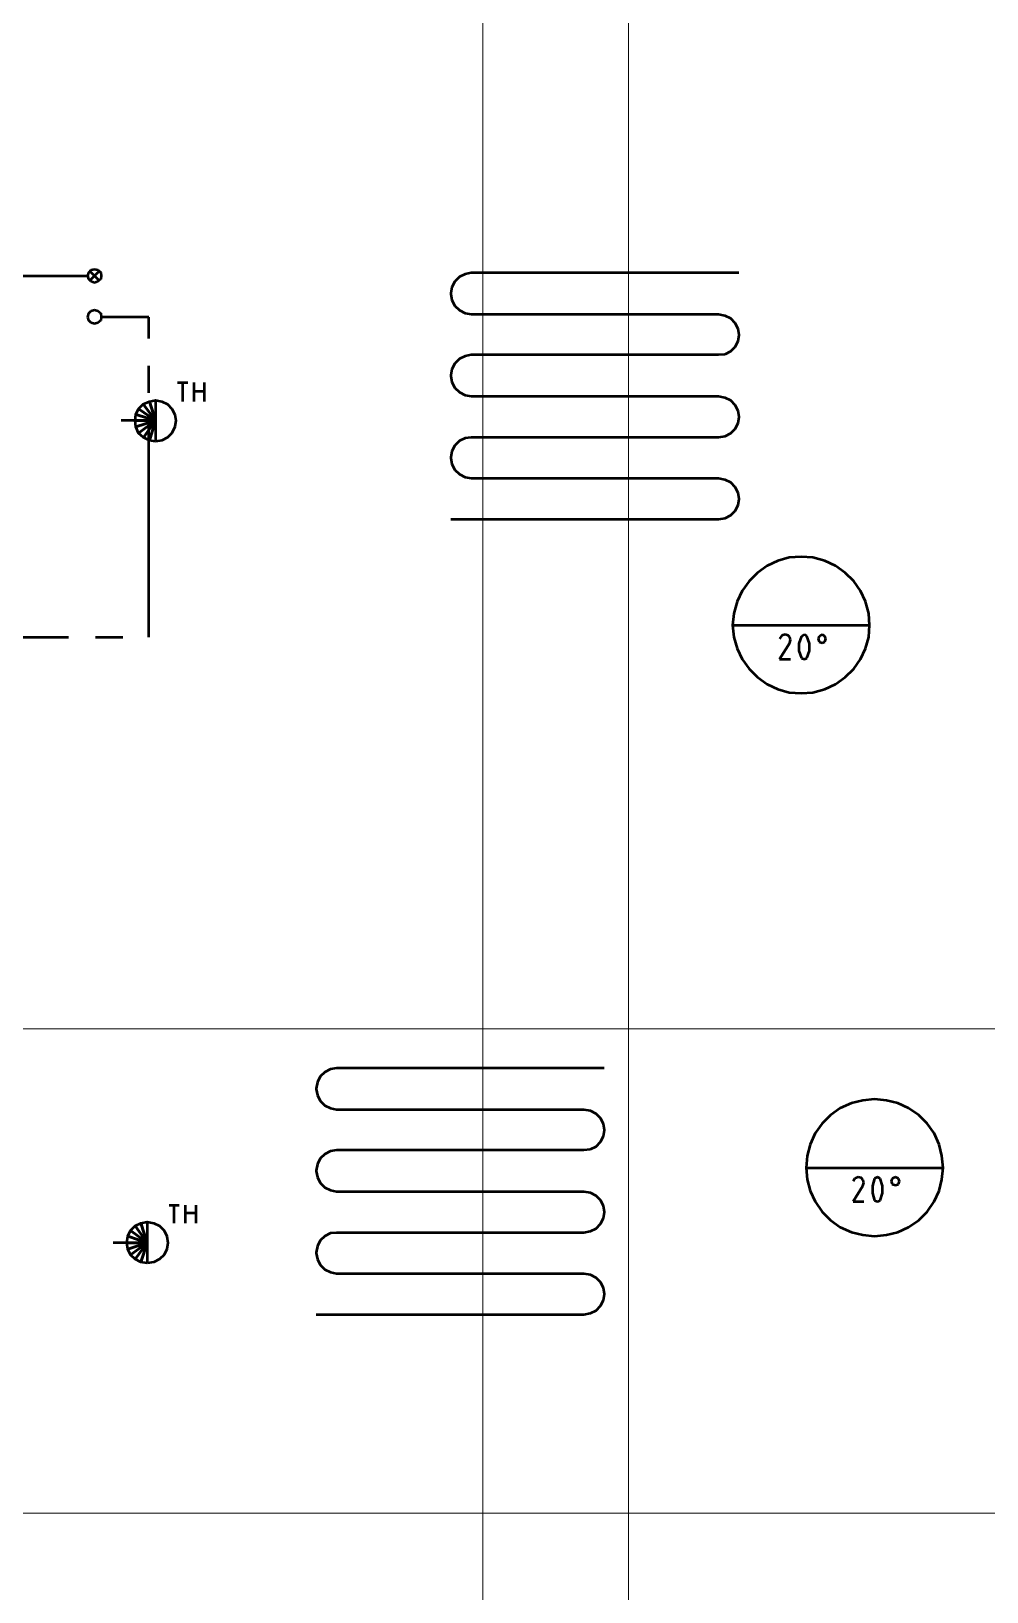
# Model space of a CAD drawing. Header units: metres. Extents: x -4.5 to 35.1, y -3.6 to 25.4.
# Drawn here: x 11.4 to 14.92, y 15.21 to 20.96 of the extents above; entities that cross this region are included whole.
import ezdxf

# ---------------------------------------------------------------- set-up
doc = ezdxf.new("R2010")
doc.units = ezdxf.units.M
doc.linetypes.add('GETRENNT2_S6', pattern=[1.2, 0.7, -0.1, 0.1, -0.1, 0.1, -0.1])
doc.linetypes.add('STRICHPUNKT2_S5', pattern=[1.1, 0.8, -0.1, 0.1, -0.1])
doc.layers.add('New_A Stramien', color=7, linetype='Continuous', lineweight=13)
doc.layers.add('Standard', color=7, linetype='Continuous', lineweight=25)

msp = doc.modelspace()

# ---------------------------------------------------------------- linework, layer by layer
at = {"layer": 'New_A Stramien', "color": 252, "linetype": 'Continuous', "lineweight": 13}
for p, q in [((13.6, -1.8), (13.6, 23.46)), ((13.6, -1.8), (13.6, 23.46)), ((-2.89, 15.5), (25.9, 15.5)), ((-2.89, 15.5), (25.9, 15.5))]:
    msp.add_line(p, q, dxfattribs=at)
at = {"layer": 'Standard', "color": 252, "linetype": 'Continuous', "lineweight": 13}
for p, q in [((13.0633, -3.2638), (13.0633, 25.0491)), ((13.0633, -3.2638), (13.0633, 25.0491)), ((-4.1221, 17.284), (26.8317, 17.284)), ((-4.1221, 17.284), (26.8317, 17.284)), ((-4.1221, 17.284), (26.8317, 17.284))]:
    msp.add_line(p, q, dxfattribs=at)
at = {"layer": 'Standard', "color": 1, "linetype": 'GETRENNT2_S6', "lineweight": 50}
for p, q in [((11.6085, 20.0577), (11.6127, 20.0702)), ((11.6127, 20.0702), (11.621, 20.0806)), ((11.6147, 20.0765), (11.6522, 20.039)), ((11.6147, 20.039), (11.6522, 20.0765)), ((11.621, 20.0806), (11.6335, 20.0827)), ((11.6335, 20.0827), (11.646, 20.0806)), ((11.646, 20.0806), (11.6564, 20.0702)), ((11.6564, 20.0702), (11.6585, 20.0577)), ((8.8768, 20.0577), (11.6085, 20.0577)), ((11.6127, 20.0452), (11.6085, 20.0577)), ((11.621, 20.0369), (11.6127, 20.0452)), ((11.6335, 20.0327), (11.621, 20.0369)), ((11.646, 20.0369), (11.6335, 20.0327)), ((11.6564, 20.0452), (11.646, 20.0369)), ((11.6585, 20.0577), (11.6564, 20.0452))]:
    msp.add_line(p, q, dxfattribs=at)
at = {"layer": 'Standard', "color": 52, "linetype": 'Continuous', "lineweight": 50}
for p, q in [((12.9979, 20.0644), (12.9771, 20.054)), ((13.0209, 20.0686), (12.9979, 20.0644)), ((14.0063, 20.0686), (13.0209, 20.0686)), ((12.95, 20.0165), (12.9459, 19.9936)), ((12.9604, 20.0373), (12.95, 20.0165)), ((12.9771, 20.054), (12.9604, 20.0373)), ((12.9459, 19.9936), (12.9459, 19.9915)), ((12.9459, 19.9915), (12.95, 19.9686)), ((12.95, 19.9686), (12.9604, 19.9477)), ((12.9604, 19.9477), (12.9771, 19.9311)), ((12.9771, 19.9311), (12.9979, 19.9206)), ((12.9979, 19.9206), (13.0209, 19.9165)), ((13.0209, 19.9165), (13.9313, 19.9165)), ((13.9313, 19.9165), (13.9543, 19.9123)), ((13.9543, 19.9123), (13.9751, 19.9019)), ((13.9751, 19.9019), (13.9918, 19.8852)), ((13.9918, 19.8852), (14.0022, 19.8644)), ((14.0022, 19.8644), (14.0063, 19.8415)), ((14.0063, 19.8394), (14.0022, 19.8165)), ((14.0063, 19.8415), (14.0063, 19.8394)), ((13.9751, 19.779), (13.9543, 19.7686)), ((13.9918, 19.7956), (13.9751, 19.779)), ((14.0022, 19.8165), (13.9918, 19.7956)), ((12.9604, 19.7352), (12.95, 19.7144)), ((12.9771, 19.7519), (12.9604, 19.7352)), ((12.9979, 19.7623), (12.9771, 19.7519)), ((13.0209, 19.7665), (12.9979, 19.7623)), ((13.9313, 19.7665), (13.0209, 19.7665)), ((13.9543, 19.7686), (13.9313, 19.7665)), ((11.9395, 19.6644), (11.977, 19.6644)), ((11.9583, 19.5956), (11.9583, 19.6644)), ((12, 19.5956), (12, 19.6644)), ((12.95, 19.7144), (12.9459, 19.6915)), ((12.9459, 19.6915), (12.9459, 19.6894)), ((12.9459, 19.6894), (12.95, 19.6664)), ((12.95, 19.6664), (12.9604, 19.6456)), ((12, 19.6331), (12.0375, 19.6331)), ((12.9604, 19.6456), (12.9771, 19.6289)), ((12.9771, 19.6289), (12.9979, 19.6185)), ((12.9979, 19.6185), (13.0209, 19.6144)), ((13.0209, 19.6144), (13.9313, 19.6144)), ((13.9313, 19.6144), (13.9543, 19.6102)), ((13.9543, 19.6102), (13.9751, 19.5998)), ((11.7833, 19.5248), (11.7853, 19.5477)), ((11.7853, 19.5477), (11.7958, 19.5685)), ((11.7958, 19.5685), (11.8124, 19.5852)), ((11.8354, 19.5956), (11.8583, 19.5998)), ((11.8583, 19.5998), (11.8812, 19.5956)), ((11.8812, 19.5956), (11.902, 19.5852)), ((11.902, 19.5852), (11.9187, 19.5685)), ((11.9187, 19.5685), (11.9291, 19.5477)), ((11.9291, 19.5477), (11.9333, 19.5248)), ((13.9751, 19.5998), (13.9918, 19.5831)), ((13.9918, 19.5831), (14.0022, 19.5623)), ((14.0022, 19.5623), (14.0063, 19.5394)), ((11.7833, 19.5248), (11.7312, 19.5248)), ((11.7853, 19.5019), (11.7833, 19.5248)), ((11.7958, 19.4789), (11.7853, 19.5019)), ((11.9291, 19.5019), (11.9187, 19.4789)), ((11.9333, 19.5248), (11.9291, 19.5019)), ((13.9918, 19.4935), (13.9751, 19.4769)), ((14.0022, 19.5144), (13.9918, 19.4935)), ((14.0063, 19.5373), (14.0022, 19.5144)), ((14.0063, 19.5394), (14.0063, 19.5373)), ((11.8145, 19.4623), (11.7958, 19.4789)), ((11.8583, 19.4477), (11.8354, 19.4519)), ((11.8812, 19.4519), (11.8583, 19.4477)), ((11.902, 19.4623), (11.8812, 19.4519)), ((11.9187, 19.4789), (11.902, 19.4623)), ((12.9604, 19.4331), (12.95, 19.4123)), ((12.9771, 19.4498), (12.9604, 19.4331)), ((12.9979, 19.4602), (12.9771, 19.4498)), ((13.0209, 19.4623), (12.9979, 19.4602)), ((13.9313, 19.4623), (13.0209, 19.4623)), ((13.9543, 19.4665), (13.9313, 19.4623)), ((13.9751, 19.4769), (13.9543, 19.4665)), ((12.95, 19.4123), (12.9459, 19.3893)), ((12.9459, 19.3893), (12.9459, 19.3873)), ((12.9459, 19.3873), (12.95, 19.3643)), ((12.95, 19.3643), (12.9604, 19.3435)), ((12.9604, 19.3435), (12.9771, 19.3268)), ((12.9771, 19.3268), (12.9979, 19.3164)), ((12.9979, 19.3164), (13.0209, 19.3123)), ((13.0209, 19.3123), (13.9313, 19.3123)), ((13.9313, 19.3123), (13.9543, 19.3081)), ((13.9543, 19.3081), (13.9751, 19.2977)), ((13.9751, 19.2977), (13.9918, 19.281)), ((13.9918, 19.281), (14.0022, 19.2602)), ((14.0022, 19.2602), (14.0063, 19.2373)), ((14.0022, 19.2123), (13.9918, 19.1914)), ((14.0063, 19.2352), (14.0022, 19.2123)), ((14.0063, 19.2373), (14.0063, 19.2352)), ((13.9313, 19.1602), (12.9459, 19.1602)), ((13.9543, 19.1643), (13.9313, 19.1602)), ((13.9751, 19.1748), (13.9543, 19.1643)), ((13.9918, 19.1914), (13.9751, 19.1748)), ((14.1105, 18.9893), (14.0751, 18.9643)), ((14.1501, 19.0081), (14.1105, 18.9893)), ((14.1918, 19.0206), (14.1501, 19.0081)), ((14.2355, 19.0226), (14.1918, 19.0206)), ((14.2793, 19.0206), (14.2355, 19.0226)), ((14.323, 19.0081), (14.2793, 19.0206)), ((14.3626, 18.9893), (14.323, 19.0081)), ((14.398, 18.9643), (14.3626, 18.9893)), ((14.0438, 18.9331), (14.0188, 18.8977)), ((14.0751, 18.9643), (14.0438, 18.9331)), ((14.4293, 18.9331), (14.398, 18.9643)), ((14.4543, 18.8977), (14.4293, 18.9331)), ((14.0001, 18.8581), (13.9876, 18.8143)), ((14.0188, 18.8977), (14.0001, 18.8581)), ((14.473, 18.8581), (14.4543, 18.8977)), ((14.4855, 18.8143), (14.473, 18.8581)), ((13.9876, 18.8143), (13.9834, 18.7706)), ((14.4876, 18.7706), (14.4855, 18.8143)), ((13.9834, 18.7706), (14.4876, 18.7706)), ((13.9834, 18.7706), (13.9876, 18.7268)), ((14.4855, 18.7268), (14.4876, 18.7706)), ((13.9876, 18.7268), (14.0001, 18.6851)), ((14.0001, 18.6851), (14.0188, 18.6455)), ((14.1647, 18.733), (14.1564, 18.7205)), ((14.1939, 18.706), (14.1564, 18.6455)), ((14.1772, 18.7372), (14.1647, 18.733)), ((14.1876, 18.733), (14.1772, 18.7372)), ((14.1939, 18.7268), (14.1876, 18.733)), ((14.196, 18.7164), (14.1939, 18.7268)), ((14.1939, 18.706), (14.196, 18.7164)), ((14.2376, 18.731), (14.2272, 18.7039)), ((14.2272, 18.7039), (14.2272, 18.6768)), ((14.248, 18.7372), (14.2376, 18.731)), ((14.2564, 18.731), (14.248, 18.7372)), ((14.2668, 18.7039), (14.2564, 18.731)), ((14.2668, 18.6768), (14.2668, 18.7039)), ((14.3022, 18.731), (14.298, 18.7205)), ((14.298, 18.7205), (14.3022, 18.7101)), ((14.3126, 18.7372), (14.3022, 18.731)), ((14.3022, 18.7101), (14.3126, 18.706)), ((14.323, 18.731), (14.3126, 18.7372)), ((14.3126, 18.706), (14.323, 18.7101)), ((14.3272, 18.7205), (14.323, 18.731)), ((14.323, 18.7101), (14.3272, 18.7205)), ((14.4543, 18.6455), (14.473, 18.6851)), ((14.473, 18.6851), (14.4855, 18.7268)), ((14.0188, 18.6455), (14.0438, 18.6101)), ((14.1564, 18.6455), (14.196, 18.6455)), ((14.2272, 18.6768), (14.2376, 18.6497)), ((14.2376, 18.6497), (14.248, 18.6455)), ((14.248, 18.6455), (14.2564, 18.6497)), ((14.2564, 18.6497), (14.2668, 18.6768)), ((14.4293, 18.6101), (14.4543, 18.6455)), ((14.0438, 18.6101), (14.0751, 18.5789)), ((14.0751, 18.5789), (14.1105, 18.5539)), ((14.3626, 18.5539), (14.398, 18.5789)), ((14.398, 18.5789), (14.4293, 18.6101)), ((14.1105, 18.5539), (14.1501, 18.5351)), ((14.1501, 18.5351), (14.1918, 18.5226)), ((14.1918, 18.5226), (14.2355, 18.5205)), ((14.2355, 18.5205), (14.2793, 18.5226)), ((14.2793, 18.5226), (14.323, 18.5351)), ((14.323, 18.5351), (14.3626, 18.5539)), ((12.5021, 17.135), (12.4812, 17.1246)), ((12.525, 17.1392), (12.5021, 17.135)), ((13.5105, 17.1392), (12.525, 17.1392)), ((12.4541, 17.0871), (12.45, 17.0642)), ((12.4646, 17.108), (12.4541, 17.0871)), ((12.4812, 17.1246), (12.4646, 17.108)), ((12.45, 17.0642), (12.45, 17.0621)), ((12.45, 17.0621), (12.4541, 17.0392)), ((12.4541, 17.0392), (12.4646, 17.0183)), ((12.4646, 17.0183), (12.4812, 17.0017)), ((14.4626, 17.0204), (14.4209, 17.01)), ((14.5064, 17.0246), (14.4626, 17.0204)), ((14.5501, 17.0204), (14.5064, 17.0246)), ((14.5918, 17.01), (14.5501, 17.0204)), ((12.4812, 17.0017), (12.5021, 16.9913)), ((12.5021, 16.9913), (12.525, 16.9871)), ((12.525, 16.9871), (13.4355, 16.9871)), ((13.4355, 16.9871), (13.4584, 16.9829)), ((13.4584, 16.9829), (13.4792, 16.9725)), ((13.4792, 16.9725), (13.4959, 16.9558)), ((14.3439, 16.9663), (14.3126, 16.935)), ((14.3793, 16.9913), (14.3439, 16.9663)), ((14.4209, 17.01), (14.3793, 16.9913)), ((14.6314, 16.9913), (14.5918, 17.01)), ((14.6689, 16.9663), (14.6314, 16.9913)), ((14.7001, 16.935), (14.6689, 16.9663)), ((13.4959, 16.9558), (13.5063, 16.935)), ((13.5063, 16.935), (13.5105, 16.9121)), ((13.5105, 16.91), (13.5063, 16.8871)), ((13.5105, 16.9121), (13.5105, 16.91)), ((14.3126, 16.935), (14.2876, 16.8996)), ((14.7251, 16.8996), (14.7001, 16.935)), ((13.4792, 16.8496), (13.4584, 16.8392)), ((13.4959, 16.8663), (13.4792, 16.8496)), ((13.5063, 16.8871), (13.4959, 16.8663)), ((14.2689, 16.8579), (14.2584, 16.8163)), ((14.2876, 16.8996), (14.2689, 16.8579)), ((14.7439, 16.8579), (14.7251, 16.8996)), ((14.7543, 16.8163), (14.7439, 16.8579)), ((12.4646, 16.8059), (12.4541, 16.785)), ((12.4812, 16.8225), (12.4646, 16.8059)), ((12.5021, 16.8329), (12.4812, 16.8225)), ((12.525, 16.8371), (12.5021, 16.8329)), ((13.4355, 16.8371), (12.525, 16.8371)), ((13.4584, 16.8392), (13.4355, 16.8371)), ((14.2584, 16.8163), (14.2543, 16.7725)), ((14.7585, 16.7725), (14.7543, 16.8163)), ((12.4541, 16.785), (12.45, 16.7621)), ((12.45, 16.7621), (12.45, 16.76)), ((12.45, 16.76), (12.4541, 16.7371)), ((12.4541, 16.7371), (12.4646, 16.7162)), ((14.2543, 16.7725), (14.7585, 16.7725)), ((14.2543, 16.7725), (14.2584, 16.7288)), ((14.4334, 16.7329), (14.4272, 16.7225)), ((14.446, 16.7371), (14.4334, 16.7329)), ((14.4564, 16.735), (14.446, 16.7371)), ((14.4647, 16.7267), (14.4564, 16.735)), ((14.5064, 16.7329), (14.498, 16.7058)), ((14.5168, 16.7371), (14.5064, 16.7329)), ((14.5272, 16.7329), (14.5168, 16.7371)), ((14.5356, 16.7058), (14.5272, 16.7329)), ((14.571, 16.7329), (14.5668, 16.7225)), ((14.5835, 16.7371), (14.571, 16.7329)), ((14.5939, 16.7329), (14.5835, 16.7371)), ((14.5981, 16.7225), (14.5939, 16.7329)), ((14.7543, 16.7288), (14.7585, 16.7725)), ((12.4646, 16.7162), (12.4812, 16.6996)), ((12.4812, 16.6996), (12.5021, 16.6892)), ((12.5021, 16.6892), (12.525, 16.685)), ((12.525, 16.685), (13.4355, 16.685)), ((13.4355, 16.685), (13.4584, 16.6808)), ((13.4584, 16.6808), (13.4792, 16.6704)), ((14.2584, 16.7288), (14.2689, 16.6871)), ((14.2689, 16.6871), (14.2876, 16.6475)), ((14.4626, 16.7058), (14.4272, 16.6475)), ((14.4626, 16.7058), (14.4668, 16.7162)), ((14.4668, 16.7162), (14.4647, 16.7267)), ((14.498, 16.7058), (14.498, 16.6787)), ((14.498, 16.6787), (14.5064, 16.6517)), ((14.5272, 16.6517), (14.5356, 16.6787)), ((14.5356, 16.6787), (14.5356, 16.7058)), ((14.5668, 16.7225), (14.571, 16.7121)), ((14.571, 16.7121), (14.5835, 16.7079)), ((14.5835, 16.7079), (14.5939, 16.7121)), ((14.5939, 16.7121), (14.5981, 16.7225)), ((14.7251, 16.6475), (14.7439, 16.6871)), ((14.7439, 16.6871), (14.7543, 16.7288)), ((11.9083, 16.635), (11.9458, 16.635)), ((11.927, 16.5683), (11.927, 16.635)), ((11.9687, 16.5683), (11.9687, 16.635)), ((12.0062, 16.635), (12.0062, 16.5683)), ((13.4792, 16.6704), (13.4959, 16.6537)), ((13.4959, 16.6537), (13.5063, 16.6329)), ((13.5063, 16.6329), (13.5105, 16.61)), ((14.2876, 16.6475), (14.3126, 16.61)), ((14.4272, 16.6475), (14.4668, 16.6475)), ((14.5064, 16.6517), (14.5168, 16.6475)), ((14.5168, 16.6475), (14.5272, 16.6517)), ((14.7001, 16.61), (14.7251, 16.6475)), ((11.7666, 16.5412), (11.7833, 16.5579)), ((11.7833, 16.5579), (11.8041, 16.5683)), ((11.8041, 16.5683), (11.827, 16.5725)), ((11.827, 16.5725), (11.852, 16.5683)), ((11.852, 16.5683), (11.8729, 16.5579)), ((11.8729, 16.5579), (11.8895, 16.5412)), ((11.9687, 16.6058), (12.0062, 16.6058)), ((13.4959, 16.5642), (13.4792, 16.5475)), ((13.5063, 16.585), (13.4959, 16.5642)), ((13.5105, 16.6079), (13.5063, 16.585)), ((13.5105, 16.61), (13.5105, 16.6079)), ((14.3126, 16.61), (14.3439, 16.5787)), ((14.3439, 16.5787), (14.3793, 16.5537)), ((14.6314, 16.5537), (14.6689, 16.5787)), ((14.6689, 16.5787), (14.7001, 16.61)), ((11.752, 16.4954), (11.7562, 16.5204)), ((11.7562, 16.5204), (11.7666, 16.5412)), ((11.8895, 16.5412), (11.9, 16.5204)), ((11.9, 16.5204), (11.9041, 16.4954)), ((12.4646, 16.5037), (12.4541, 16.4829)), ((12.4812, 16.5204), (12.4646, 16.5037)), ((12.5021, 16.5308), (12.4812, 16.5204)), ((12.525, 16.5329), (12.5021, 16.5308)), ((13.4355, 16.5329), (12.525, 16.5329)), ((13.4584, 16.5371), (13.4355, 16.5329)), ((13.4792, 16.5475), (13.4584, 16.5371)), ((14.3793, 16.5537), (14.4209, 16.535)), ((14.4209, 16.535), (14.4626, 16.5246)), ((14.4626, 16.5246), (14.5064, 16.5204)), ((14.5064, 16.5204), (14.5501, 16.5246)), ((14.5501, 16.5246), (14.5918, 16.535)), ((14.5918, 16.535), (14.6314, 16.5537)), ((11.752, 16.4954), (11.702, 16.4954)), ((11.7562, 16.4725), (11.752, 16.4954)), ((11.7666, 16.4516), (11.7562, 16.4725)), ((11.7833, 16.435), (11.7666, 16.4516)), ((11.8895, 16.4516), (11.8729, 16.435)), ((11.9, 16.4725), (11.8895, 16.4516)), ((11.9041, 16.4954), (11.9, 16.4725)), ((12.4541, 16.4829), (12.45, 16.46)), ((12.45, 16.46), (12.45, 16.4579)), ((12.45, 16.4579), (12.4541, 16.435)), ((11.8041, 16.4246), (11.7833, 16.435)), ((11.827, 16.4204), (11.8041, 16.4246)), ((11.852, 16.4246), (11.827, 16.4204)), ((11.8729, 16.435), (11.852, 16.4246)), ((12.4541, 16.435), (12.4646, 16.4142)), ((12.4646, 16.4142), (12.4812, 16.3975)), ((12.4812, 16.3975), (12.5021, 16.387)), ((12.5021, 16.387), (12.525, 16.3829)), ((12.525, 16.3829), (13.4355, 16.3829)), ((13.4355, 16.3829), (13.4584, 16.3787)), ((13.4584, 16.3787), (13.4792, 16.3683)), ((13.4792, 16.3683), (13.4959, 16.3516)), ((13.4959, 16.3516), (13.5063, 16.3308)), ((13.5063, 16.3308), (13.5105, 16.3079)), ((13.5063, 16.2829), (13.4959, 16.2621)), ((13.5105, 16.3058), (13.5063, 16.2829)), ((13.5105, 16.3079), (13.5105, 16.3058)), ((13.4355, 16.2308), (12.45, 16.2308)), ((13.4584, 16.235), (13.4355, 16.2308)), ((13.4792, 16.2454), (13.4584, 16.235)), ((13.4959, 16.2621), (13.4792, 16.2454))]:
    msp.add_line(p, q, dxfattribs=at)
at = {"layer": 'Standard', "color": 5, "linetype": 'Continuous', "lineweight": 50}
for p, q in [((11.6085, 19.9056), (11.6127, 19.9202)), ((11.6127, 19.8931), (11.6085, 19.9056)), ((11.6127, 19.9202), (11.621, 19.9285)), ((11.621, 19.8848), (11.6127, 19.8931)), ((11.621, 19.9285), (11.6335, 19.9327)), ((11.6335, 19.9327), (11.646, 19.9285)), ((11.646, 19.9285), (11.6564, 19.9202)), ((11.6564, 19.8931), (11.646, 19.8848)), ((11.6564, 19.9202), (11.6585, 19.9056)), ((11.6585, 19.9056), (11.6564, 19.8931)), ((11.8333, 19.9056), (11.6585, 19.9056)), ((11.6335, 19.8806), (11.621, 19.8848)), ((11.646, 19.8848), (11.6335, 19.8806))]:
    msp.add_line(p, q, dxfattribs=at)
at = {"layer": 'Standard', "color": 5, "linetype": 'STRICHPUNKT2_S5', "lineweight": 50}
for p, q in [((11.8333, 18.7268), (11.8333, 19.9056)), ((9.6373, 18.7268), (11.8333, 18.7268))]:
    msp.add_line(p, q, dxfattribs=at)
at = {"layer": 'Standard', "color": 7, "linetype": 'Continuous', "lineweight": 50}
for p, q in [((12.0375, 19.6644), (12.0375, 19.5956)), ((11.8124, 19.5852), (11.8354, 19.5956)), ((11.8354, 19.4519), (11.8145, 19.4623))]:
    msp.add_line(p, q, dxfattribs=at)
for points in [[(11.7833, 19.5248), (11.7853, 19.5477), (11.8583, 19.5248), (11.7833, 19.5248)], [(11.7853, 19.5477), (11.7958, 19.5685), (11.8583, 19.5248), (11.7853, 19.5477)], [(11.7958, 19.5685), (11.8124, 19.5852), (11.8583, 19.5248), (11.7958, 19.5685)], [(11.8124, 19.5852), (11.8354, 19.5956), (11.8583, 19.5248), (11.8124, 19.5852)], [(11.8354, 19.5956), (11.8583, 19.5998), (11.8583, 19.5248), (11.8354, 19.5956)], [(11.7853, 19.5019), (11.7833, 19.5248), (11.8583, 19.5248), (11.7853, 19.5019)], [(11.7958, 19.4789), (11.7853, 19.5019), (11.8583, 19.5248), (11.7958, 19.4789)], [(11.8145, 19.4623), (11.7958, 19.4789), (11.8583, 19.5248), (11.8145, 19.4623)], [(11.8354, 19.4519), (11.8145, 19.4623), (11.8583, 19.5248), (11.8354, 19.4519)], [(11.8583, 19.4477), (11.8354, 19.4519), (11.8583, 19.5248), (11.8583, 19.4477)], [(11.7666, 16.5412), (11.7833, 16.5579), (11.827, 16.4954), (11.7666, 16.5412)], [(11.7833, 16.5579), (11.8041, 16.5683), (11.827, 16.4954), (11.7833, 16.5579)], [(11.8041, 16.5683), (11.827, 16.5725), (11.827, 16.4954), (11.8041, 16.5683)], [(11.752, 16.4954), (11.7562, 16.5204), (11.827, 16.4954), (11.752, 16.4954)], [(11.7562, 16.5204), (11.7666, 16.5412), (11.827, 16.4954), (11.7562, 16.5204)], [(11.7562, 16.4725), (11.752, 16.4954), (11.827, 16.4954), (11.7562, 16.4725)], [(11.7666, 16.4516), (11.7562, 16.4725), (11.827, 16.4954), (11.7666, 16.4516)], [(11.7833, 16.435), (11.7666, 16.4516), (11.827, 16.4954), (11.7833, 16.435)], [(11.8041, 16.4246), (11.7833, 16.435), (11.827, 16.4954), (11.8041, 16.4246)], [(11.827, 16.4204), (11.8041, 16.4246), (11.827, 16.4954), (11.827, 16.4204)]]:
    msp.add_lwpolyline(points, close=True, dxfattribs=at)

doc.saveas('drawing.dxf')
